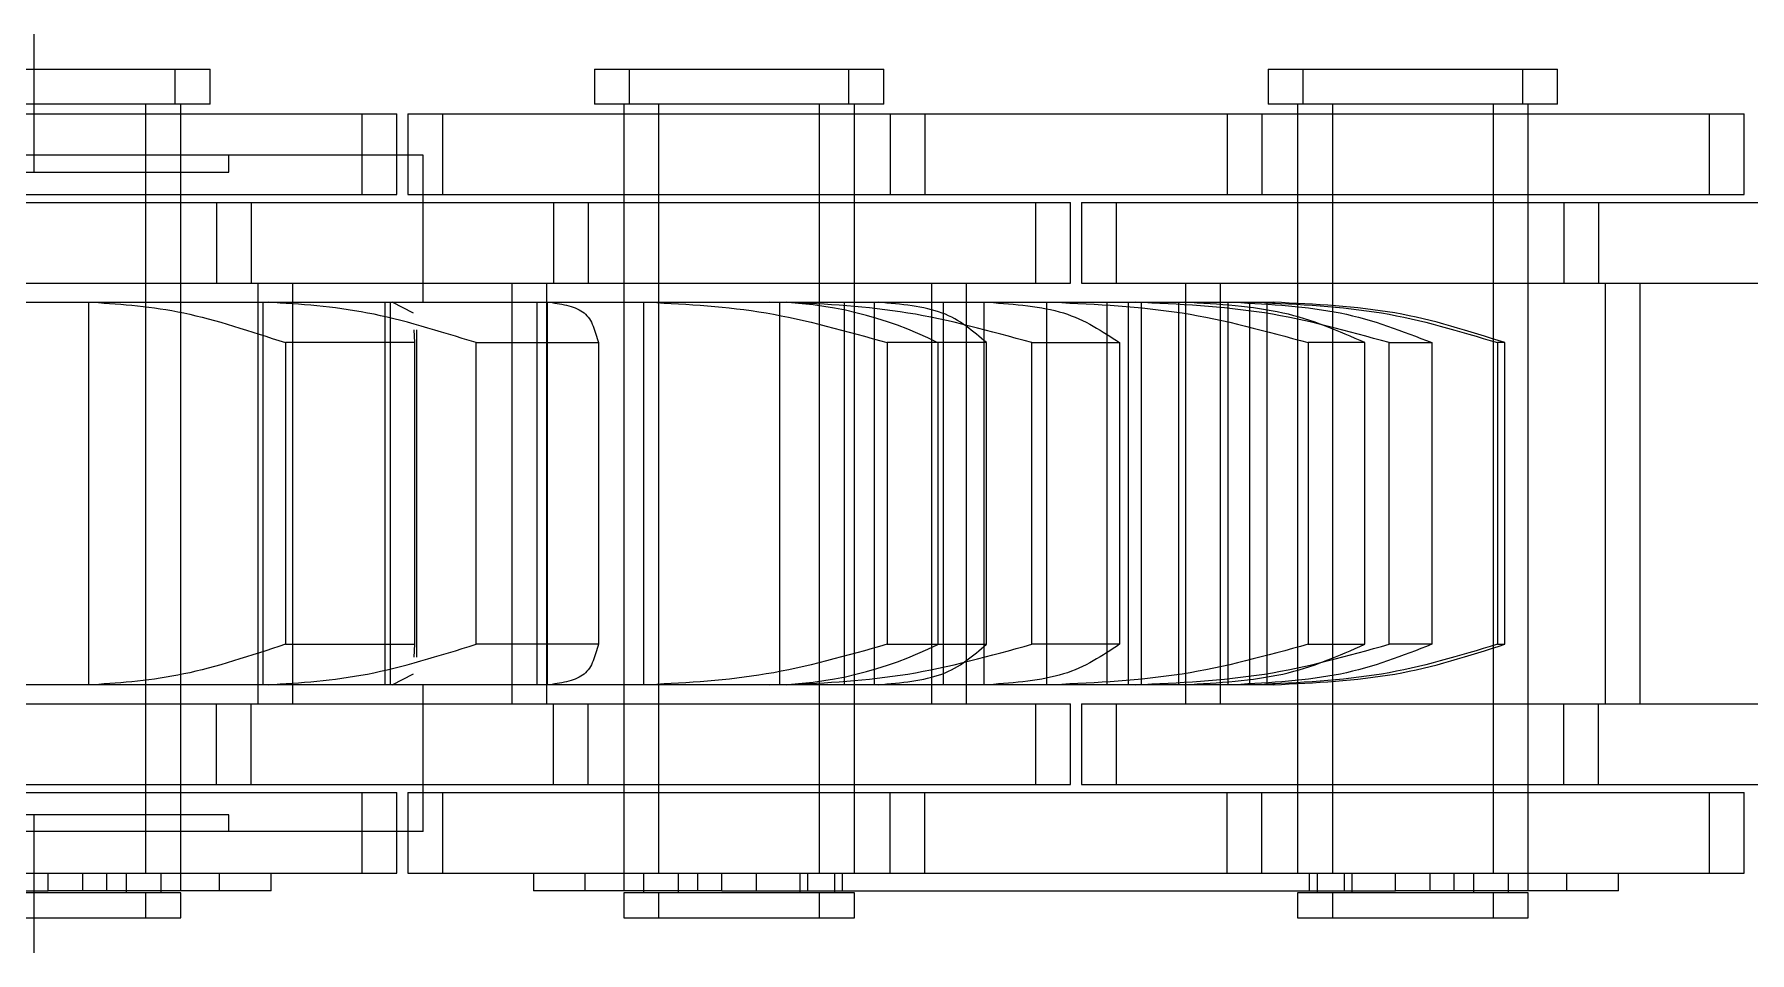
# Model space of a CAD drawing. Header units: metres. Extents: x 0 to 21025, y 0 to 14850.
# Drawn here: x 3055.98 to 3088.31, y 9072.73 to 9090.04 of the extents above; entities that cross this region are included whole.
import ezdxf

# ---------------------------------------------------------------- set-up
doc = ezdxf.new("R2010")
doc.units = ezdxf.units.M
doc.header["$LTSCALE"] = 25
doc.linetypes.add('HIDDEN2', pattern=[4.7625, 3.175, -1.5875])
doc.layers.add('ST1', color=7, linetype='HIDDEN2')

msp = doc.modelspace()

# ---------------------------------------------------------------- linework, layer by layer
at = {"layer": 'ST1'}
for p, q in [((3055.976, 9087.44), (3055.976, 9090.04)), ((3053.837, 9089.384), (3058.634, 9089.384)), ((3058.634, 9089.384), (3059.289, 9089.384)), ((3058.634, 9088.725), (3058.634, 9089.384)), ((3059.289, 9088.725), (3059.289, 9089.384)), ((3066.537, 9089.384), (3071.334, 9089.384)), ((3066.537, 9089.384), (3066.537, 9088.725)), ((3067.192, 9089.384), (3067.192, 9088.725)), ((3071.334, 9089.384), (3071.989, 9089.384)), ((3071.334, 9088.725), (3071.334, 9089.384)), ((3071.989, 9088.725), (3071.989, 9089.384)), ((3079.237, 9089.384), (3084.034, 9089.384)), ((3079.237, 9089.384), (3079.237, 9088.725)), ((3079.892, 9089.384), (3079.892, 9088.725)), ((3084.034, 9089.384), (3084.689, 9089.384)), ((3084.034, 9088.725), (3084.034, 9089.384)), ((3084.689, 9088.725), (3084.689, 9089.384)), ((3058.634, 9088.725), (3053.837, 9088.725)), ((3058.081, 9074.227), (3058.081, 9088.725)), ((3059.289, 9088.725), (3058.634, 9088.725)), ((3058.736, 9074.227), (3058.736, 9088.725)), ((3071.334, 9088.725), (3066.537, 9088.725)), ((3067.091, 9088.725), (3067.091, 9074.227)), ((3067.746, 9088.725), (3067.746, 9074.227)), ((3070.781, 9074.227), (3070.781, 9088.725)), ((3071.989, 9088.725), (3071.334, 9088.725)), ((3071.436, 9074.227), (3071.436, 9088.725)), ((3084.034, 9088.725), (3079.237, 9088.725)), ((3079.791, 9088.725), (3079.791, 9074.227)), ((3080.446, 9088.725), (3080.446, 9074.227)), ((3083.481, 9074.227), (3083.481, 9088.725)), ((3084.689, 9088.725), (3084.034, 9088.725)), ((3084.136, 9074.227), (3084.136, 9088.725)), ((3053.061, 9088.541), (3062.156, 9088.541)), ((3058.081, 9087.021), (3058.081, 9088.541)), ((3058.736, 9087.021), (3058.736, 9088.541)), ((3062.156, 9088.541), (3062.811, 9088.541)), ((3062.156, 9087.021), (3062.156, 9088.541)), ((3062.811, 9087.021), (3062.811, 9088.541)), ((3063.016, 9088.541), (3072.111, 9088.541)), ((3063.016, 9088.541), (3063.016, 9087.021)), ((3063.671, 9088.541), (3063.671, 9087.021)), ((3067.091, 9088.541), (3067.091, 9087.021)), ((3067.746, 9088.541), (3067.746, 9087.021)), ((3070.781, 9087.021), (3070.781, 9088.541)), ((3071.436, 9087.021), (3071.436, 9088.541)), ((3072.111, 9088.541), (3072.111, 9087.021)), ((3072.111, 9088.541), (3078.461, 9088.541)), ((3072.766, 9088.541), (3072.766, 9087.021)), ((3078.461, 9088.541), (3078.461, 9087.021)), ((3078.461, 9088.541), (3087.556, 9088.541)), ((3079.116, 9088.541), (3079.116, 9087.021)), ((3079.791, 9088.541), (3079.791, 9087.021)), ((3080.446, 9088.541), (3080.446, 9087.021)), ((3083.481, 9087.021), (3083.481, 9088.541)), ((3084.136, 9087.021), (3084.136, 9088.541)), ((3087.556, 9088.541), (3088.211, 9088.541)), ((3087.556, 9087.021), (3087.556, 9088.541)), ((3088.211, 9087.021), (3088.211, 9088.541)), ((3058.072, 9087.759), (3024.217, 9087.759)), ((3058.072, 9087.759), (3058.072, 9084.989)), ((3063.305, 9087.759), (3058.072, 9087.759)), ((3059.641, 9087.44), (3059.641, 9087.759)), ((3063.305, 9084.989), (3063.305, 9087.759)), ((3055.389, 9087.44), (3059.641, 9087.44)), ((3053.061, 9087.021), (3062.156, 9087.021)), ((3062.156, 9087.021), (3062.811, 9087.021)), ((3063.016, 9087.021), (3072.111, 9087.021)), ((3072.111, 9087.021), (3078.461, 9087.021)), ((3078.461, 9087.021), (3087.556, 9087.021)), ((3087.556, 9087.021), (3088.211, 9087.021)), ((3050.316, 9086.869), (3059.411, 9086.869)), ((3058.081, 9085.349), (3058.081, 9086.869)), ((3058.736, 9085.349), (3058.736, 9086.869)), ((3059.411, 9086.869), (3059.411, 9085.349)), ((3059.411, 9086.869), (3065.761, 9086.869)), ((3060.066, 9086.869), (3060.066, 9085.349)), ((3065.761, 9086.869), (3065.761, 9085.349)), ((3065.761, 9086.869), (3074.856, 9086.869)), ((3066.416, 9086.869), (3066.416, 9085.349)), ((3067.091, 9086.869), (3067.091, 9085.349)), ((3067.746, 9086.869), (3067.746, 9085.349)), ((3070.781, 9085.349), (3070.781, 9086.869)), ((3071.436, 9085.349), (3071.436, 9086.869)), ((3074.856, 9086.869), (3075.511, 9086.869)), ((3074.856, 9085.349), (3074.856, 9086.869)), ((3075.511, 9085.349), (3075.511, 9086.869)), ((3075.716, 9086.869), (3084.811, 9086.869)), ((3075.716, 9086.869), (3075.716, 9085.349)), ((3076.371, 9086.869), (3076.371, 9085.349)), ((3079.791, 9086.869), (3079.791, 9085.349)), ((3080.446, 9086.869), (3080.446, 9085.349)), ((3083.481, 9085.349), (3083.481, 9086.869)), ((3084.136, 9085.349), (3084.136, 9086.869)), ((3084.811, 9086.869), (3084.811, 9085.349)), ((3084.811, 9086.869), (3091.161, 9086.869)), ((3085.466, 9086.869), (3085.466, 9085.349)), ((3050.316, 9085.349), (3059.411, 9085.349)), ((3058.081, 9077.419), (3058.081, 9085.349)), ((3058.736, 9077.419), (3058.736, 9085.349)), ((3059.411, 9085.349), (3065.761, 9085.349)), ((3060.196, 9077.419), (3060.196, 9085.349)), ((3060.851, 9077.419), (3060.851, 9085.349)), ((3064.976, 9085.349), (3064.976, 9077.419)), ((3065.631, 9085.349), (3065.631, 9077.419)), ((3065.761, 9085.349), (3074.856, 9085.349)), ((3067.091, 9085.349), (3067.091, 9077.419)), ((3067.746, 9085.349), (3067.746, 9077.419)), ((3070.781, 9077.419), (3070.781, 9085.349)), ((3071.436, 9077.419), (3071.436, 9085.349)), ((3072.896, 9077.419), (3072.896, 9085.349)), ((3073.551, 9077.419), (3073.551, 9085.349)), ((3074.856, 9085.349), (3075.511, 9085.349)), ((3075.716, 9085.349), (3084.811, 9085.349)), ((3077.676, 9085.349), (3077.676, 9077.419)), ((3078.331, 9085.349), (3078.331, 9077.419)), ((3079.791, 9085.349), (3079.791, 9077.419)), ((3080.446, 9085.349), (3080.446, 9077.419)), ((3083.481, 9077.419), (3083.481, 9085.349)), ((3084.136, 9077.419), (3084.136, 9085.349)), ((3084.811, 9085.349), (3091.161, 9085.349)), ((3085.596, 9077.419), (3085.596, 9085.349)), ((3086.251, 9077.419), (3086.251, 9085.349)), ((3051.284, 9084.989), (3057.003, 9084.989)), ((3057.003, 9077.779), (3057.003, 9084.989)), ((3057.003, 9084.989), (3057.086, 9084.989)), ((3057.086, 9084.989), (3062.722, 9084.989)), ((3060.289, 9077.779), (3060.289, 9084.989)), ((3062.586, 9084.989), (3062.586, 9077.779)), ((3062.69, 9077.779), (3062.69, 9084.989)), ((3063.126, 9084.786), (3062.722, 9084.989)), ((3062.722, 9084.989), (3067.464, 9084.989)), ((3065.447, 9084.989), (3065.447, 9077.779)), ((3065.65, 9077.779), (3065.65, 9084.989)), ((3067.464, 9077.779), (3067.464, 9084.989)), ((3067.464, 9084.989), (3067.576, 9084.989)), ((3067.576, 9084.989), (3069.835, 9084.989)), ((3069.835, 9084.989), (3071.887, 9084.989)), ((3070.032, 9077.779), (3070.032, 9084.989)), ((3071.242, 9084.989), (3071.242, 9077.779)), ((3071.814, 9077.779), (3071.814, 9084.989)), ((3071.887, 9084.989), (3075.066, 9084.989)), ((3073.109, 9084.989), (3073.109, 9077.779)), ((3073.882, 9077.779), (3073.882, 9084.989)), ((3075.066, 9077.779), (3075.066, 9084.989)), ((3075.066, 9084.989), (3075.194, 9084.989)), ((3075.194, 9084.989), (3077.659, 9084.989)), ((3076.193, 9084.989), (3076.193, 9077.779)), ((3076.606, 9077.779), (3076.606, 9084.989)), ((3076.841, 9084.989), (3076.841, 9077.779)), ((3077.554, 9077.779), (3077.554, 9084.989)), ((3077.637, 9084.989), (3078.893, 9084.989)), ((3078.481, 9077.779), (3078.481, 9084.989)), ((3078.893, 9077.779), (3078.893, 9084.989)), ((3078.893, 9084.989), (3079.02, 9084.989)), ((3079.02, 9084.989), (3079.369, 9084.989)), ((3079.218, 9077.779), (3079.218, 9084.989)), ((3063.151, 9084.227), (3063.14, 9084.469)), ((3063.186, 9078.298), (3063.186, 9084.469)), ((3063.151, 9084.227), (3060.709, 9084.227)), ((3060.709, 9084.227), (3060.709, 9078.541)), ((3063.151, 9078.541), (3063.151, 9084.227)), ((3064.306, 9084.227), (3066.609, 9084.227)), ((3064.306, 9078.541), (3064.306, 9084.227)), ((3066.609, 9084.227), (3066.609, 9078.541)), ((3073.007, 9084.227), (3072.056, 9084.227)), ((3072.056, 9084.227), (3072.056, 9078.541)), ((3073.007, 9084.227), (3073.007, 9078.541)), ((3073.924, 9084.227), (3073.007, 9084.227)), ((3073.924, 9078.541), (3073.924, 9084.227)), ((3074.781, 9084.227), (3076.435, 9084.227)), ((3074.781, 9078.541), (3074.781, 9084.227)), ((3076.435, 9084.227), (3076.435, 9078.541)), ((3079.991, 9084.227), (3079.991, 9078.541)), ((3081.059, 9084.227), (3079.991, 9084.227)), ((3081.059, 9078.541), (3081.059, 9084.227)), ((3081.515, 9084.227), (3082.321, 9084.227)), ((3081.515, 9078.541), (3081.515, 9084.227)), ((3082.321, 9084.227), (3082.321, 9078.541)), ((3083.556, 9084.227), (3083.556, 9078.541)), ((3083.696, 9084.227), (3083.556, 9084.227)), ((3083.696, 9078.541), (3083.696, 9084.227)), ((3060.709, 9078.541), (3063.151, 9078.541)), ((3063.14, 9078.298), (3063.151, 9078.541)), ((3066.609, 9078.541), (3064.306, 9078.541)), ((3072.056, 9078.541), (3073.007, 9078.541)), ((3073.007, 9078.541), (3073.924, 9078.541)), ((3076.435, 9078.541), (3074.781, 9078.541)), ((3079.991, 9078.541), (3081.059, 9078.541)), ((3082.321, 9078.541), (3081.515, 9078.541)), ((3083.556, 9078.541), (3083.696, 9078.541)), ((3062.722, 9077.779), (3063.126, 9077.981)), ((3057.003, 9077.779), (3051.284, 9077.779)), ((3057.086, 9077.779), (3057.003, 9077.779)), ((3062.722, 9077.779), (3057.086, 9077.779)), ((3058.072, 9077.779), (3058.072, 9075.009)), ((3067.464, 9077.779), (3062.722, 9077.779)), ((3063.305, 9075.009), (3063.305, 9077.779)), ((3067.576, 9077.779), (3067.464, 9077.779)), ((3069.835, 9077.779), (3067.576, 9077.779)), ((3071.887, 9077.779), (3069.835, 9077.779)), ((3075.066, 9077.779), (3071.887, 9077.779)), ((3075.194, 9077.779), (3075.066, 9077.779)), ((3077.659, 9077.779), (3075.194, 9077.779)), ((3078.893, 9077.779), (3077.654, 9077.779)), ((3079.02, 9077.779), (3078.893, 9077.779)), ((3079.369, 9077.779), (3079.02, 9077.779)), ((3050.316, 9077.419), (3059.411, 9077.419)), ((3058.081, 9075.899), (3058.081, 9077.419)), ((3058.736, 9075.899), (3058.736, 9077.419)), ((3059.411, 9075.899), (3059.411, 9077.419)), ((3059.411, 9077.419), (3065.761, 9077.419)), ((3060.066, 9075.899), (3060.066, 9077.419)), ((3065.761, 9075.899), (3065.761, 9077.419)), ((3065.761, 9077.419), (3074.856, 9077.419)), ((3066.416, 9075.899), (3066.416, 9077.419)), ((3067.091, 9077.419), (3067.091, 9075.899)), ((3067.746, 9077.419), (3067.746, 9075.899)), ((3070.781, 9075.899), (3070.781, 9077.419)), ((3071.436, 9075.899), (3071.436, 9077.419)), ((3074.856, 9077.419), (3075.511, 9077.419)), ((3074.856, 9075.899), (3074.856, 9077.419)), ((3075.511, 9075.899), (3075.511, 9077.419)), ((3075.716, 9077.419), (3084.811, 9077.419)), ((3075.716, 9077.419), (3075.716, 9075.899)), ((3076.371, 9077.419), (3076.371, 9075.899)), ((3079.791, 9077.419), (3079.791, 9075.899)), ((3080.446, 9077.419), (3080.446, 9075.899)), ((3083.481, 9075.899), (3083.481, 9077.419)), ((3084.136, 9075.899), (3084.136, 9077.419)), ((3084.811, 9075.899), (3084.811, 9077.419)), ((3084.811, 9077.419), (3091.161, 9077.419)), ((3085.466, 9075.899), (3085.466, 9077.419)), ((3050.316, 9075.899), (3059.411, 9075.899)), ((3053.061, 9075.747), (3062.156, 9075.747)), ((3058.081, 9074.227), (3058.081, 9075.747)), ((3058.736, 9073.894), (3058.736, 9075.747)), ((3059.411, 9075.899), (3065.761, 9075.899)), ((3062.156, 9075.747), (3062.811, 9075.747)), ((3062.156, 9074.227), (3062.156, 9075.747)), ((3062.811, 9074.227), (3062.811, 9075.747)), ((3063.016, 9075.747), (3072.111, 9075.747)), ((3063.016, 9075.747), (3063.016, 9074.227)), ((3063.671, 9075.747), (3063.671, 9074.227)), ((3065.761, 9075.899), (3074.856, 9075.899)), ((3067.091, 9075.747), (3067.091, 9073.894)), ((3067.746, 9075.747), (3067.746, 9074.227)), ((3070.781, 9074.227), (3070.781, 9075.747)), ((3071.436, 9074.227), (3071.436, 9075.747)), ((3072.111, 9074.227), (3072.111, 9075.747)), ((3072.111, 9075.747), (3078.461, 9075.747)), ((3072.766, 9074.227), (3072.766, 9075.747)), ((3074.856, 9075.899), (3075.511, 9075.899)), ((3075.716, 9075.899), (3084.811, 9075.899)), ((3078.461, 9074.227), (3078.461, 9075.747)), ((3078.461, 9075.747), (3087.556, 9075.747)), ((3079.116, 9074.227), (3079.116, 9075.747)), ((3079.791, 9075.747), (3079.791, 9074.227)), ((3080.446, 9075.747), (3080.446, 9074.227)), ((3083.481, 9074.227), (3083.481, 9075.747)), ((3084.136, 9073.894), (3084.136, 9075.747)), ((3084.811, 9075.899), (3091.161, 9075.899)), ((3087.556, 9075.747), (3088.211, 9075.747)), ((3087.556, 9074.227), (3087.556, 9075.747)), ((3088.211, 9074.227), (3088.211, 9075.747)), ((3059.641, 9075.327), (3055.389, 9075.327)), ((3055.976, 9072.727), (3055.976, 9075.327)), ((3059.641, 9075.009), (3059.641, 9075.327)), ((3058.072, 9075.009), (3024.217, 9075.009)), ((3063.305, 9075.009), (3058.072, 9075.009)), ((3053.061, 9074.227), (3062.156, 9074.227)), ((3056.236, 9073.894), (3056.236, 9074.227)), ((3056.891, 9073.894), (3056.891, 9074.227)), ((3057.343, 9073.894), (3057.343, 9074.227)), ((3057.712, 9073.858), (3057.712, 9074.227)), ((3058.367, 9073.858), (3058.367, 9074.227)), ((3059.466, 9073.894), (3059.466, 9074.227)), ((3060.443, 9073.894), (3060.443, 9074.227)), ((3062.156, 9074.227), (3062.811, 9074.227)), ((3063.016, 9074.227), (3072.111, 9074.227)), ((3065.384, 9074.227), (3065.384, 9073.894)), ((3066.36, 9073.894), (3066.36, 9074.227)), ((3067.46, 9074.227), (3067.46, 9073.858)), ((3068.115, 9074.227), (3068.115, 9073.858)), ((3068.484, 9073.894), (3068.484, 9074.227)), ((3068.936, 9073.894), (3068.936, 9074.227)), ((3069.591, 9073.894), (3069.591, 9074.227)), ((3070.412, 9073.858), (3070.412, 9074.227)), ((3070.555, 9073.894), (3070.555, 9074.227)), ((3071.067, 9073.858), (3071.067, 9074.227)), ((3071.21, 9073.894), (3071.21, 9074.227)), ((3072.111, 9074.227), (3078.461, 9074.227)), ((3078.461, 9074.227), (3087.556, 9074.227)), ((3080.016, 9073.894), (3080.016, 9074.227)), ((3080.16, 9074.227), (3080.16, 9073.858)), ((3080.672, 9073.894), (3080.672, 9074.227)), ((3080.815, 9074.227), (3080.815, 9073.858)), ((3081.636, 9073.894), (3081.636, 9074.227)), ((3082.291, 9073.894), (3082.291, 9074.227)), ((3082.743, 9073.894), (3082.743, 9074.227)), ((3083.112, 9073.858), (3083.112, 9074.227)), ((3083.767, 9073.858), (3083.767, 9074.227)), ((3084.866, 9073.894), (3084.866, 9074.227)), ((3085.843, 9073.894), (3085.843, 9074.227)), ((3087.556, 9074.227), (3088.211, 9074.227)), ((3043.536, 9073.894), (3056.236, 9073.894)), ((3058.081, 9073.858), (3054.391, 9073.858)), ((3059.466, 9073.894), (3056.236, 9073.894)), ((3058.736, 9073.858), (3058.081, 9073.858)), ((3058.081, 9073.384), (3058.081, 9073.858)), ((3058.736, 9073.384), (3058.736, 9073.858)), ((3060.443, 9073.894), (3059.466, 9073.894)), ((3068.936, 9073.894), (3065.384, 9073.894)), ((3070.781, 9073.858), (3067.091, 9073.858)), ((3067.091, 9073.858), (3067.091, 9073.384)), ((3067.746, 9073.858), (3067.746, 9073.384)), ((3068.936, 9073.894), (3081.636, 9073.894)), ((3071.436, 9073.858), (3070.781, 9073.858)), ((3070.781, 9073.384), (3070.781, 9073.858)), ((3071.436, 9073.384), (3071.436, 9073.858)), ((3083.481, 9073.858), (3079.791, 9073.858)), ((3079.791, 9073.858), (3079.791, 9073.384)), ((3080.446, 9073.858), (3080.446, 9073.384)), ((3084.866, 9073.894), (3081.636, 9073.894)), ((3084.136, 9073.858), (3083.481, 9073.858)), ((3083.481, 9073.384), (3083.481, 9073.858)), ((3084.136, 9073.384), (3084.136, 9073.858)), ((3085.843, 9073.894), (3084.866, 9073.894)), ((3054.391, 9073.384), (3058.081, 9073.384)), ((3058.081, 9073.384), (3058.736, 9073.384)), ((3067.091, 9073.384), (3070.781, 9073.384)), ((3070.781, 9073.384), (3071.436, 9073.384)), ((3079.791, 9073.384), (3083.481, 9073.384)), ((3083.481, 9073.384), (3084.136, 9073.384))]:
    msp.add_line(p, q, dxfattribs=at)
for centre, start, end in [((3069.802, 9077.866), 63.2552, 89.7352), ((3069.802, 9084.901), 270.2648, 296.7448)]:
    msp.add_arc(centre, 7.123, start, end, dxfattribs=at)
for points, knots in [([(3057.086, 9084.989), (3057.638, 9084.951), (3058.744, 9084.876), (3060.053, 9084.443), (3060.709, 9084.227)], [0, 0, 0, 0, 0.499124, 1, 1, 1, 1]), ([(3064.306, 9084.227), (3063.609, 9084.443), (3062.216, 9084.875), (3060.993, 9084.951), (3060.382, 9084.989)], [0, 0, 0, 0, 0.500133, 1, 1, 1, 1]), ([(3065.695, 9084.989), (3065.942, 9084.951), (3066.437, 9084.875), (3066.551, 9084.443), (3066.609, 9084.227)], [0, 0, 0, 0, 0.4994185, 1, 1, 1, 1]), ([(3067.576, 9084.989), (3068.301, 9084.951), (3069.754, 9084.876), (3071.288, 9084.443), (3072.056, 9084.227)], [0, 0, 0, 0, 0.499098, 1, 1, 1, 1]), ([(3074.781, 9084.227), (3073.998, 9084.443), (3072.433, 9084.875), (3070.911, 9084.951), (3070.15, 9084.989)], [0, 0, 0, 0, 0.500261, 1, 1, 1, 1]), ([(3073.924, 9084.227), (3073.676, 9084.443), (3073.179, 9084.875), (3072.318, 9084.951), (3071.887, 9084.989)], [0, 0, 0, 0, 0.500133, 1, 1, 1, 1]), ([(3073.966, 9084.989), (3074.465, 9084.951), (3075.464, 9084.876), (3076.111, 9084.443), (3076.435, 9084.227)], [0, 0, 0, 0, 0.499098, 1, 1, 1, 1]), ([(3075.194, 9084.989), (3076.005, 9084.951), (3077.629, 9084.875), (3079.203, 9084.443), (3079.991, 9084.227)], [0, 0, 0, 0, 0.499459, 1, 1, 1, 1]), ([(3081.515, 9084.227), (3080.74, 9084.443), (3079.191, 9084.875), (3077.553, 9084.951), (3076.735, 9084.989)], [0, 0, 0, 0, 0.500514, 1, 1, 1, 1]), ([(3081.059, 9084.227), (3080.569, 9084.443), (3079.588, 9084.875), (3078.302, 9084.951), (3077.659, 9084.989)], [0, 0, 0, 0, 0.500152, 1, 1, 1, 1]), ([(3078.594, 9084.989), (3079.284, 9084.951), (3080.667, 9084.875), (3081.769, 9084.443), (3082.321, 9084.227)], [0, 0, 0, 0, 0.499427, 1, 1, 1, 1]), ([(3079.02, 9084.989), (3079.819, 9084.951), (3081.419, 9084.875), (3082.843, 9084.443), (3083.556, 9084.227)], [0, 0, 0, 0, 0.49948, 1, 1, 1, 1]), ([(3083.696, 9084.227), (3083.022, 9084.443), (3081.676, 9084.875), (3080.12, 9084.951), (3079.343, 9084.989)], [0, 0, 0, 0, 0.500529, 1, 1, 1, 1]), ([(3060.709, 9078.541), (3060.054, 9078.324), (3058.744, 9077.892), (3057.639, 9077.816), (3057.086, 9077.779)], [0, 0, 0, 0, 0.500152, 1, 1, 1, 1]), ([(3060.382, 9077.779), (3060.992, 9077.816), (3062.215, 9077.892), (3063.608, 9078.324), (3064.306, 9078.541)], [0, 0, 0, 0, 0.499098, 1, 1, 1, 1]), ([(3066.609, 9078.541), (3066.551, 9078.324), (3066.437, 9077.892), (3065.942, 9077.816), (3065.695, 9077.779)], [0, 0, 0, 0, 0.5002609, 1, 1, 1, 1]), ([(3072.056, 9078.541), (3071.289, 9078.324), (3069.755, 9077.892), (3068.302, 9077.816), (3067.576, 9077.779)], [0, 0, 0, 0, 0.500133, 1, 1, 1, 1]), ([(3070.15, 9077.779), (3070.91, 9077.816), (3072.432, 9077.892), (3073.998, 9078.324), (3074.781, 9078.541)], [0, 0, 0, 0, 0.499419, 1, 1, 1, 1]), ([(3071.887, 9077.779), (3072.317, 9077.816), (3073.179, 9077.892), (3073.675, 9078.324), (3073.924, 9078.541)], [0, 0, 0, 0, 0.499098, 1, 1, 1, 1]), ([(3076.435, 9078.541), (3076.111, 9078.324), (3075.464, 9077.892), (3074.465, 9077.816), (3073.966, 9077.779)], [0, 0, 0, 0, 0.500133, 1, 1, 1, 1]), ([(3079.991, 9078.541), (3079.203, 9078.324), (3077.629, 9077.892), (3076.005, 9077.816), (3075.194, 9077.779)], [0, 0, 0, 0, 0.500534, 1, 1, 1, 1]), ([(3076.735, 9077.779), (3077.553, 9077.816), (3079.191, 9077.892), (3080.74, 9078.324), (3081.515, 9078.541)], [0, 0, 0, 0, 0.499479, 1, 1, 1, 1]), ([(3077.659, 9077.779), (3078.301, 9077.816), (3079.588, 9077.892), (3080.568, 9078.324), (3081.059, 9078.541)], [0, 0, 0, 0, 0.499124, 1, 1, 1, 1]), ([(3082.321, 9078.541), (3081.77, 9078.324), (3080.668, 9077.892), (3079.285, 9077.816), (3078.594, 9077.779)], [0, 0, 0, 0, 0.500372, 1, 1, 1, 1]), ([(3083.556, 9078.541), (3082.843, 9078.324), (3081.419, 9077.892), (3079.819, 9077.816), (3079.02, 9077.779)], [0, 0, 0, 0, 0.500513, 1, 1, 1, 1]), ([(3079.343, 9077.779), (3080.12, 9077.816), (3081.676, 9077.892), (3083.022, 9078.324), (3083.696, 9078.541)], [0, 0, 0, 0, 0.499464, 1, 1, 1, 1])]:
    msp.add_open_spline(points, degree=3, knots=knots, dxfattribs=at)

doc.saveas('drawing.dxf')
